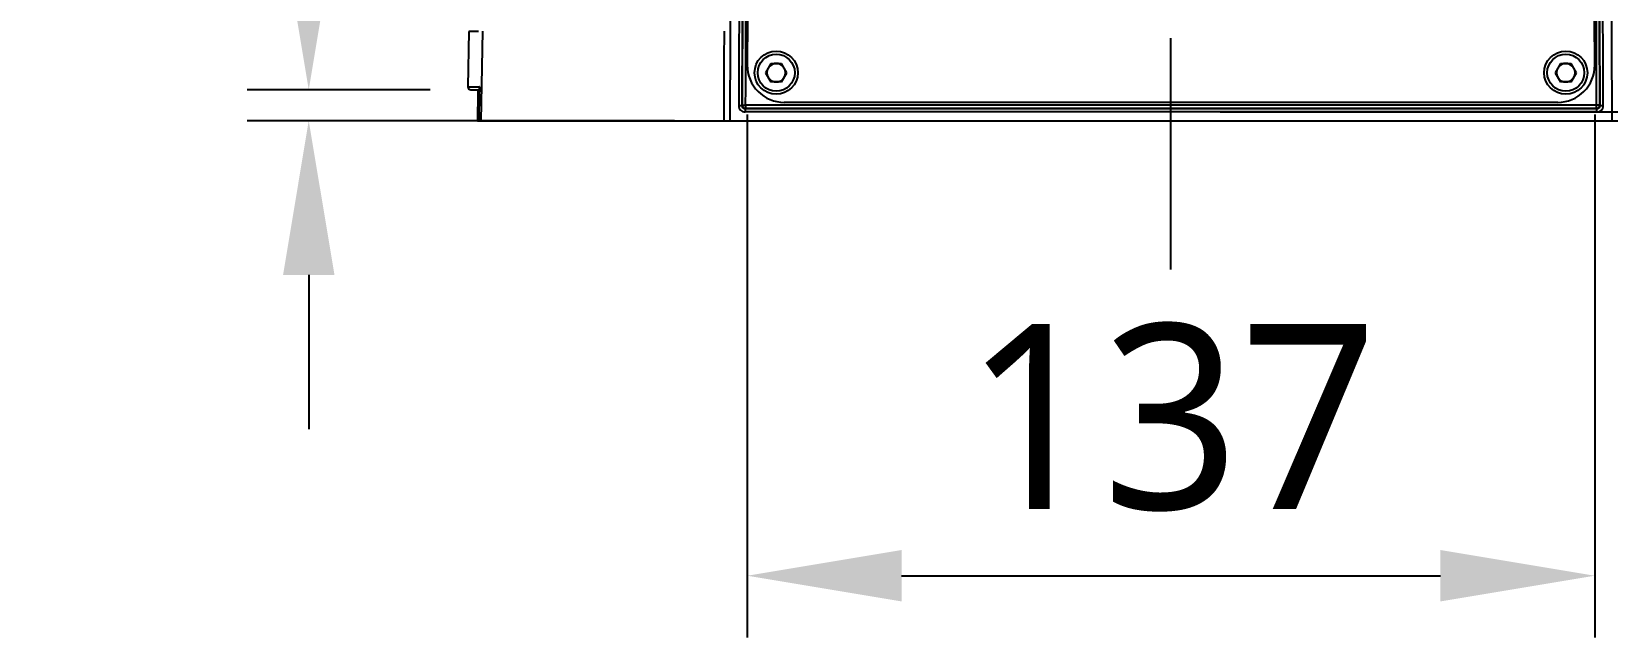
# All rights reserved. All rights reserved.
# Model space of a CAD drawing. Header units: millimetres. Extents: x 5828 to 6704, y 123 to 421.
# Drawn here: x 6353.98 to 6366.76, y 229.63 to 234.54 of the extents above; entities that cross this region are included whole.
import ezdxf

# ---------------------------------------------------------------- set-up
doc = ezdxf.new("R2010")
doc.units = ezdxf.units.MM
doc.linetypes.add('CENTER', pattern=[0.6, 0.375, -0.075, 0.075, -0.075])
for name, color, linetype in [('中心线', 7, 'Continuous'), ('外形图', 7, 'Continuous'), ('尺寸标注', 7, 'Continuous')]:
    doc.layers.add(name, color=color, linetype=linetype)
doc.styles.add('微软雅黑', font='msyh.ttc', dxfattribs={"height": 1.5})
doc.dimstyles.new('尺寸标注_1_20比例', dxfattribs={"dimtxt": 1.5, "dimasz": 1.25, "dimexe": 0.5, "dimexo": 0.4, "dimgap": 0.5, "dimtad": 1, "dimdec": 1, "dimlfac": 20, "dimdsep": 46, "dimtxsty": '微软雅黑', "dimcen": 0.09, "dimadec": 0, "dimazin": 0, "dimtp": 0.01, "dimtm": 0.01, "dimtfac": 1, "dimtdec": 1, "dimtofl": 0, "dimtmove": 0, "dimatfit": 3, "dimfxl": 1, "dimtolj": 1, "dimarcsym": 0})

# ---------------------------------------------------------------- blocks, each defined once
blk = doc.blocks.new('*D1093')
at = {"layer": 'Defpoints', "color": 0}
for p in [(6356.229, 234.064), (6357.614, 234.064), (6359.595, 233.814)]:
    blk.add_point(p, dxfattribs=at)
at = {"layer": '尺寸标注', "color": 0, "lineweight": -2}
for p, q in [((6356.229, 235.314), (6356.229, 238.416)), ((6357.214, 234.064), (6355.729, 234.064)), ((6359.195, 233.814), (6355.729, 233.814)), ((6356.229, 232.564), (6356.229, 231.314))]:
    blk.add_line(p, q, dxfattribs=at)
at = {"layer": '尺寸标注', "color": 0}
for points in [[(6356.021, 235.314), (6356.438, 235.314), (6356.229, 234.064)], [(6356.438, 232.564), (6356.021, 232.564), (6356.229, 233.814)]]:
    blk.add_solid(points, dxfattribs=at)
at = {"layer": '尺寸标注', "color": 0, "insert": (6354.966, 237.49), "char_height": 1.5, "attachment_point": 5, "rotation": 90, "style": '微软雅黑'}
blk.add_mtext('\\A1;5', dxfattribs=at)
blk = doc.blocks.new('*D1094')
at = {"layer": 'Defpoints', "color": 0}
for p in [(6359.784, 234.263), (6366.653, 234.263), (6366.653, 230.128)]:
    blk.add_point(p, dxfattribs=at)
at = {"layer": '尺寸标注', "color": 0, "lineweight": -2}
for p, q in [((6359.784, 233.863), (6359.784, 229.628)), ((6366.653, 233.863), (6366.653, 229.628)), ((6361.034, 230.128), (6365.403, 230.128))]:
    blk.add_line(p, q, dxfattribs=at)
at = {"layer": '尺寸标注', "color": 0}
for points in [[(6361.034, 230.336), (6361.034, 229.92), (6359.784, 230.128)], [(6365.403, 229.92), (6365.403, 230.336), (6366.653, 230.128)]]:
    blk.add_solid(points, dxfattribs=at)
at = {"layer": '尺寸标注', "color": 0, "insert": (6363.218, 231.407), "char_height": 1.5, "attachment_point": 5, "style": '微软雅黑'}
blk.add_mtext('\\A1;\\A1;137', dxfattribs=at)
blk = doc.blocks.new('*D1095')
at = {"layer": 'Defpoints', "color": 0}
for p in [(6363.218, 243.411), (6372.747, 243.411), (6363.218, 233.886)]:
    blk.add_point(p, dxfattribs=at)
at = {"layer": '尺寸标注', "color": 0, "lineweight": -2}
for p, q in [((6363.618, 243.411), (6373.247, 243.411)), ((6372.747, 235.136), (6372.747, 242.161)), ((6363.618, 233.886), (6373.247, 233.886))]:
    blk.add_line(p, q, dxfattribs=at)
at = {"layer": '尺寸标注', "color": 0}
for points in [[(6372.955, 242.161), (6372.539, 242.161), (6372.747, 243.411)], [(6372.539, 235.136), (6372.955, 235.136), (6372.747, 233.886)]]:
    blk.add_solid(points, dxfattribs=at)
at = {"layer": '尺寸标注', "color": 0, "insert": (6371.468, 238.648), "char_height": 1.5, "attachment_point": 5, "rotation": 90, "style": '微软雅黑'}
blk.add_mtext('\\A1;\\A1;190', dxfattribs=at)

msp = doc.modelspace()

# ---------------------------------------------------------------- linework, layer by layer
at = {"layer": '中心线', "linetype": 'CENTER', "ltscale": 5}
msp.add_line((6363.2184, 232.6078), (6363.2184, 284.1719), dxfattribs=at)
at = {"layer": '外形图', "color": 7, "linetype": 'Continuous'}
for p, q in [((6357.5261, 234.536), (6357.5183, 234.0893)), ((6357.6063, 234.5364), (6357.5261, 234.536)), ((6357.6363, 234.5393), (6357.6245, 233.8138)), ((6359.9751, 234.2776), (6359.9318, 234.2026)), ((6359.9318, 234.2026), (6359.9751, 234.1276)), ((6359.9751, 234.2776), (6360.0617, 234.2776)), ((6360.105, 234.2026), (6360.0617, 234.2776)), ((6360.0617, 234.1276), (6360.105, 234.2026)), ((6366.3751, 234.2776), (6366.3318, 234.2026)), ((6366.3318, 234.2026), (6366.3751, 234.1276)), ((6366.3751, 234.2776), (6366.4617, 234.2776)), ((6366.505, 234.2026), (6366.4617, 234.2776)), ((6366.4617, 234.1276), (6366.505, 234.2026)), ((6357.5183, 234.0893), (6357.6118, 234.0893)), ((6357.5433, 234.0638), (6357.6137, 234.0638)), ((6357.6001, 234.0427), (6357.5963, 233.8138)), ((6357.61, 233.8138), (6357.6138, 234.0476)), ((6357.6137, 234.0401), (6357.6137, 234.0401)), ((6360.0617, 234.1276), (6359.9751, 234.1276)), ((6366.4617, 234.1276), (6366.3751, 234.1276)), ((6359.7154, 233.9358), (6359.7404, 233.9358)), ((6359.7404, 233.9358), (6359.7431, 233.9384)), ((6359.7431, 233.9384), (6359.7681, 233.9384)), ((6359.7654, 233.9108), (6359.7681, 233.9134)), ((6366.6715, 233.9108), (6359.7654, 233.9108)), ((6359.7654, 233.9108), (6359.7654, 233.8858)), ((6366.6938, 233.9384), (6359.7681, 233.9384)), ((6359.7681, 233.9384), (6359.7681, 233.9134)), ((6366.6688, 233.9134), (6359.7681, 233.9134)), ((6366.3533, 233.9622), (6360.0836, 233.9622)), ((6366.6688, 233.9134), (6366.6688, 233.9384)), ((6366.6715, 233.9108), (6366.6688, 233.9134)), ((6366.6715, 233.8858), (6366.6715, 233.9108)), ((6366.6965, 233.9358), (6366.6938, 233.9384)), ((6366.6965, 233.9358), (6366.7215, 233.9358)), ((6357.5963, 233.8138), (6368.8269, 233.8138)), ((6366.6715, 233.8858), (6359.7654, 233.8858))]:
    msp.add_line(p, q, dxfattribs=at)
for points in [[(6357.6001, 234.0638), (6357.6001, 234.0622), (6357.6002, 234.053), (6357.6001, 234.0427)], [(6357.6129, 234.0825), (6357.6129, 234.0822), (6357.6132, 234.0793), (6357.6135, 234.0742), (6357.6137, 234.067), (6357.6138, 234.0581), (6357.6138, 234.0476)]]:
    msp.add_lwpolyline(points, dxfattribs=at)
for centre, radius in [((6360.0184, 234.2026), 0.175), ((6360.0184, 234.2026), 0.15), ((6366.4184, 234.2026), 0.175), ((6366.4184, 234.2026), 0.15)]:
    msp.add_circle(centre, radius, dxfattribs=at)
for centre, radius, start, end in [((6532.3702, 233.8138), 172.7267, 177.199864, 180), ((6532.3702, 233.8138), 172.6548, 177.199864, 179.959524), ((6532.3702, 233.8138), 172.6298, 177.199864, 179.959524), ((6532.3702, 233.8138), 172.6272, 177.199864, 179.958649), ((6532.3702, 233.8138), 172.6022, 177.199864, 179.958649), ((6532.3702, 233.8276), 172.5872, 177.211319, 179.855486), ((6194.0667, 233.8276), 172.5872, 0.144514, 2.788681), ((6194.0667, 233.8138), 172.6022, 0.041351, 2.800136), ((6194.0667, 233.8138), 172.6272, 0.041351, 2.800136), ((6194.0667, 233.8138), 172.6298, 0.040476, 2.800136), ((6194.0667, 233.8138), 172.6548, 0.040476, 2.800136), ((6194.0667, 233.8138), 172.7267, 0, 2.800136), ((6429.7058, 234.1074), 70.1113, 179.647072, 180.239923), ((6360.0836, 234.2622), 0.3, 179.85549, 270), ((6360.0184, 234.2026), 0.075, 150, 210), ((6360.0184, 234.2026), 0.075, 44.99999, 135.00001), ((6360.0184, 234.2026), 0.075, 330, 30), ((6366.4184, 234.2026), 0.075, 150, 210), ((6366.3533, 234.2622), 0.3, 270, 0.14451), ((6366.4184, 234.2026), 0.075, 44.99999, 135.00001), ((6366.4184, 234.2026), 0.075, 330, 30), ((6357.5433, 234.0888), 0.025, 179, 270), ((6357.637, 234.0888), 0.0252, 179.03969, 194.6508), ((6357.0477, 234.0555), 0.5661, 0.36475, 1.26925), ((6356.6111, 234.0556), 1.0028, 359.11785, 359.45006), ((6356.8548, 234.0542), 0.759, 359.7256, 0.37061), ((6356.6929, 234.0548), 0.9209, 359.44952, 359.73942), ((6360.0184, 234.2026), 0.075, 224.99999, 315.00001), ((6366.4184, 234.2026), 0.075, 224.99999, 315.00001), ((6359.7654, 233.9358), 0.05, 179.95559, 270.00395), ((6359.7654, 233.9357), 0.025, 179.91278, 270.04674), ((6366.6715, 233.9358), 0.05, 269.99606, 0.0444), ((6366.6715, 233.9357), 0.025, 269.95326, 0.08722)]:
    msp.add_arc(centre, radius, start, end, dxfattribs=at)
for points, knots in [([(6357.6028, 234.0399), (6357.6022, 234.0399), (6357.6016, 234.0402), (6357.6001, 234.0399), (6357.6001, 234.0401)], [0, 0, 0, 0, 0.7323123, 1, 1, 1, 1]), ([(6357.6137, 234.0681), (6357.6137, 234.071), (6357.6135, 234.0762), (6357.6132, 234.083), (6357.6125, 234.0866), (6357.6123, 234.0891), (6357.6118, 234.0893)], [0, 0, 0, 0, 0.4153972, 0.7308322, 0.925277, 1, 1, 1, 1])]:
    msp.add_open_spline(points, degree=3, knots=knots, dxfattribs=at)
for points in [[(6359.7504, 233.9207), (6359.7459, 233.9252), (6359.7431, 233.932), (6359.7431, 233.9384)], [(6359.7681, 233.9134), (6359.7617, 233.9134), (6359.7549, 233.9162), (6359.7504, 233.9207)], [(6366.6865, 233.9207), (6366.682, 233.9162), (6366.6752, 233.9134), (6366.6688, 233.9134)], [(6366.6938, 233.9384), (6366.6938, 233.932), (6366.691, 233.9252), (6366.6865, 233.9207)]]:
    msp.add_open_spline(points, degree=3, dxfattribs=at)

# ---------------------------------------------------------------- dimensions: what is measured, and where the dimension line sits
at = {"layer": '尺寸标注'}
dim = msp.add_linear_dim(base=(6372.7472, 243.411), p1=(6363.2184, 233.8858), p2=(6363.2184, 243.411), angle=90, text='\\A1;190', dimstyle='尺寸标注_1_20比例', override={"dimtxsty": '微软雅黑'}, dxfattribs=at)
dim.commit()
dim.dimension.update_dxf_attribs({"geometry": '*D1095', "text_midpoint": (6371.4681, 238.6484)})
dim = msp.add_linear_dim(base=(6356.2294, 234.0638), p1=(6359.5952, 233.8138), p2=(6357.6137, 234.0638), angle=90, dimstyle='尺寸标注_1_20比例', dxfattribs=at)
dim.commit()
dim.dimension.update_dxf_attribs({"geometry": '*D1093', "text_midpoint": (6354.9663, 237.4899)})
dim = msp.add_linear_dim(base=(6366.6533, 230.128), p1=(6359.7836, 234.2629), p2=(6366.6533, 234.2629), text='\\A1;137', dimstyle='尺寸标注_1_20比例', override={"dimtxsty": '微软雅黑'}, dxfattribs=at)
dim.commit()
dim.dimension.update_dxf_attribs({"geometry": '*D1094', "text_midpoint": (6363.2184, 231.407)})

doc.saveas('drawing.dxf')
